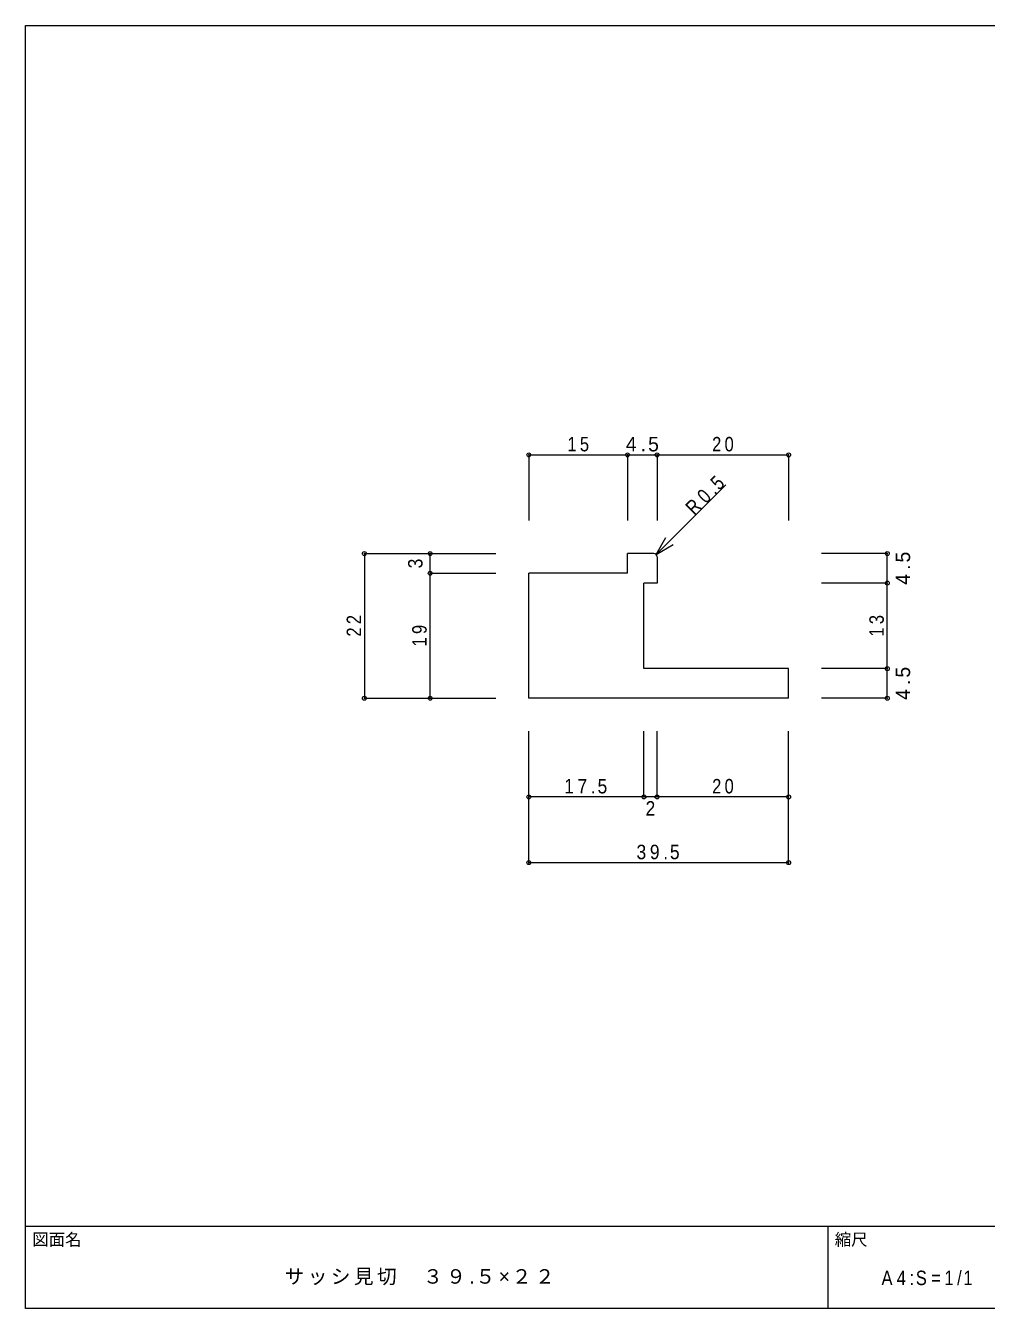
# Model space of a CAD drawing. Units: millimetres on the paper. Extents: x -141 to 141, y -98 to 98.
# Drawn here: x -141 to 5.1, y -97.5 to 97.5 of the extents above; entities that cross this region are included whole.
import ezdxf
from ezdxf.enums import TextEntityAlignment as Align

# ---------------------------------------------------------------- set-up
doc = ezdxf.new("R2010")
doc.units = ezdxf.units.MM
doc.header["$PDMODE"] = 32
doc.header["$PDSIZE"] = 0.6
for name, color, linetype, lineweight in [('0-0_ＫＢ製品', 2, 'Continuous', 9), ('0-3_寸法', 4, 'Continuous', 9), ('0-4_引出線字', 4, 'Continuous', 9), ('0-5_文字', 7, 'Continuous', 9), ('F-0_図面枠', 5, 'Continuous', 9), ('F-5_F-5ﾚｲﾔ', 7, 'Continuous', 9)]:
    doc.layers.add(name, color=color, linetype=linetype, lineweight=lineweight)
doc.styles.add('HGｺﾞｼｯｸM', font='')
doc.styles.get('HGｺﾞｼｯｸM').set_extended_font_data('HGｺﾞｼｯｸM')

msp = doc.modelspace()

# ---------------------------------------------------------------- linework, layer by layer
at = {"layer": '0-0_ＫＢ製品'}
for p, q in [((-45.5, 17.25), (-49.5, 17.25)), ((-49.5, 14.25), (-49.5, 17.25)), ((-45, 16.75), (-45, 12.75)), ((-64.5, -4.75), (-64.5, 14.25)), ((-49.5, 14.25), (-64.5, 14.25)), ((-45, 12.75), (-47, 12.75)), ((-47, -0.25), (-47, 12.75)), ((-25, -0.25), (-47, -0.25)), ((-25, -4.75), (-25, -0.25)), ((-25, -4.75), (-64.5, -4.75))]:
    msp.add_line(p, q, dxfattribs=at)
msp.add_arc((-45.5, 16.75), 0.5, 0, 90, dxfattribs=at)
at = {"layer": '0-3_寸法'}
for p, q in [((-64.5, 32.25), (-49.5, 32.25)), ((-64.5, 32.25), (-64.5, 22.25)), ((-49.5, 32.25), (-49.5, 22.25)), ((-49.5, 32.25), (-45, 32.25)), ((-45, 32.25), (-45, 22.25)), ((-45, 32.25), (-25, 32.25)), ((-25, 32.25), (-25, 22.25)), ((-89.5, 17.25), (-89.5, -4.75)), ((-89.5, 17.25), (-79.5, 17.25)), ((-79.5, 14.25), (-79.5, 17.25)), ((-79.5, 17.25), (-69.5, 17.25)), ((-10, 17.25), (-20, 17.25)), ((-10, 12.75), (-10, 17.25)), ((-79.5, -4.75), (-79.5, 14.25)), ((-79.5, 14.25), (-69.5, 14.25)), ((-10, 12.75), (-20, 12.75)), ((-10, -0.25), (-10, 12.75)), ((-10, -0.25), (-20, -0.25)), ((-10, -4.75), (-10, -0.25)), ((-89.5, -4.75), (-79.5, -4.75)), ((-79.5, -4.75), (-69.5, -4.75)), ((-10, -4.75), (-20, -4.75)), ((-64.5, -19.75), (-64.5, -9.75)), ((-47, -19.75), (-47, -9.75)), ((-45, -19.75), (-45, -9.75)), ((-25, -19.75), (-25, -9.75)), ((-47, -19.75), (-64.5, -19.75)), ((-64.5, -29.75), (-64.5, -19.75)), ((-45, -19.75), (-47, -19.75)), ((-25, -19.75), (-45, -19.75)), ((-25, -29.75), (-25, -19.75)), ((-25, -29.75), (-64.5, -29.75))]:
    msp.add_line(p, q, dxfattribs=at)
for p in [(-64.5, 32.25), (-49.5, 32.25), (-45, 32.25), (-25, 32.25), (-89.5, 17.25), (-79.5, 17.25), (-10, 17.25), (-79.5, 14.25), (-10, 12.75), (-10, -0.25), (-89.5, -4.75), (-79.5, -4.75), (-10, -4.75), (-64.5, -19.75), (-47, -19.75), (-45, -19.75), (-25, -19.75), (-64.5, -29.75), (-25, -29.75)]:
    msp.add_point(p, dxfattribs=at)
at = {"layer": '0-4_引出線字'}
for q in [(-34.54, 27.71), (-43.646, 19.702), (-42.548, 18.604)]:
    msp.add_line((-45.146, 17.104), q, dxfattribs=at)
at = {"layer": 'F-0_図面枠'}
for p, q in [((-141, 97.5), (141, 97.5)), ((-141, -97.5), (-141, 97.5)), ((-141, -85), (141, -85)), ((-19, -97.5), (-19, -85)), ((141, -97.5), (-141, -97.5))]:
    msp.add_line(p, q, dxfattribs=at)

# ---------------------------------------------------------------- texts
at = {"layer": '0-3_寸法', "color": 7, "style": 'HGｺﾞｼｯｸM', "width": 0.9}
msp.add_text('3', height=2.199, rotation=90, dxfattribs=at).set_placement((-80, 15), align=Align.BOTTOM_LEFT)
msp.add_text('2', height=2.199, dxfattribs=at).set_placement((-46.75, -23.25), align=Align.BOTTOM_LEFT)
at = {"layer": '0-3_寸法', "color": 7, "char_height": 2.199, "attachment_point": 7, "style": 'HGｺﾞｼｯｸM'}
for s, insert in [('\\T1.36;\\W0.85;15', (-58.625, 32.75)), ('\\T1.38;4.5', (-49.75, 32.75)), ('\\T1.36;\\W0.85;20', (-36.625, 32.75)), ('\\T1.38;\\W0.9;17.5', (-59.125, -19.25)), ('\\T1.36;\\W0.85;20', (-36.625, -19.25)), ('\\T1.38;\\W0.9;39.5', (-48.125, -29.25))]:
    msp.add_mtext(s, dxfattribs=dict(at, insert=insert))
at = {"layer": '0-3_寸法', "color": 7, "char_height": 2.199, "attachment_point": 7, "rotation": 90, "style": 'HGｺﾞｼｯｸM'}
for s, insert in [('\\T1.38;4.5', (-6.5, 12.5)), ('\\T1.36;\\W0.85;22', (-90, 4.625)), ('\\T1.36;\\W0.85;19', (-80, 3.125)), ('\\T1.36;\\W0.85;13', (-10.5, 4.625)), ('\\T1.38;4.5', (-6.5, -5))]:
    msp.add_mtext(s, dxfattribs=dict(at, insert=insert))
at = {"layer": '0-5_文字', "insert": (-39.313, 22.937), "char_height": 2.199, "attachment_point": 7, "rotation": 45, "style": 'HGｺﾞｼｯｸM'}
msp.add_mtext('\\T1.38;\\W0.85;R0.5', dxfattribs=at)
at = {"layer": 'F-0_図面枠', "color": 7, "style": 'HGｺﾞｼｯｸM'}
msp.add_text('図面名', height=1.833, dxfattribs=at).set_placement((-140, -88.5), align=Align.BOTTOM_LEFT)
at = {"layer": 'F-5_F-5ﾚｲﾔ', "style": 'HGｺﾞｼｯｸM'}
msp.add_text('縮尺', height=1.833, dxfattribs=at).set_placement((-18, -88.5), align=Align.BOTTOM_LEFT)
at = {"layer": 'F-5_F-5ﾚｲﾔ', "char_height": 2.199, "attachment_point": 7, "style": 'HGｺﾞｼｯｸM'}
for s, insert in [('\\T1.17;サッシ見切\u3000３９.５×２２', (-101.625, -94)), ('\\T1.39;\\W0.85;A4:S=1/1', (-10.875, -94))]:
    msp.add_mtext(s, dxfattribs=dict(at, insert=insert))

doc.saveas('drawing.dxf')
